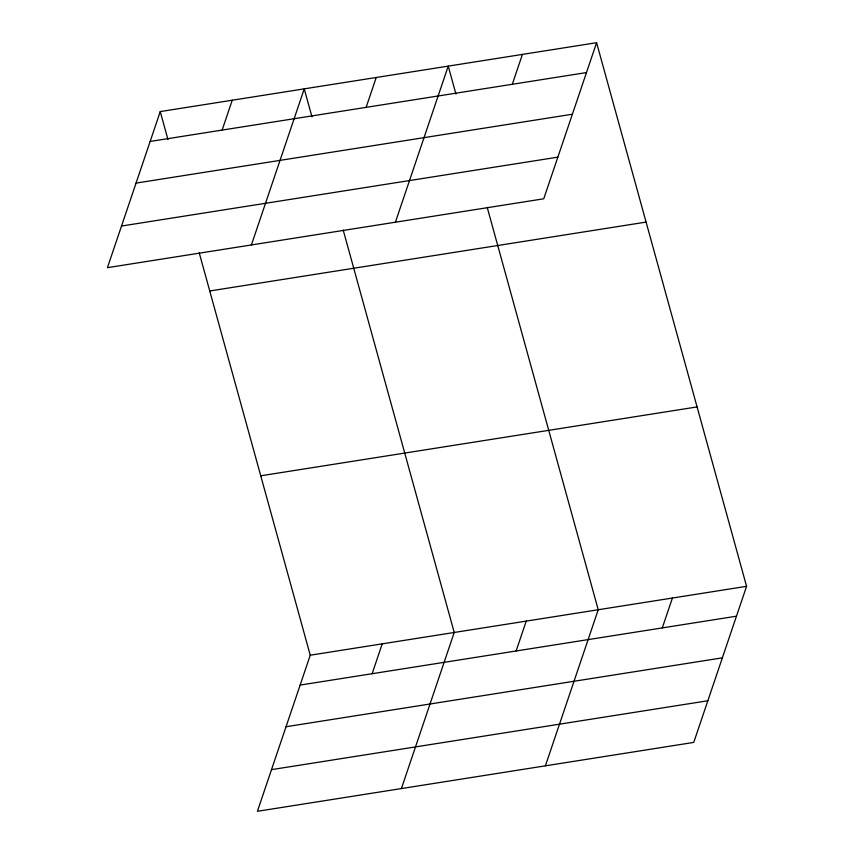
<?xml version="1.0" encoding="UTF-8"?>
<svg xmlns="http://www.w3.org/2000/svg" width="854" height="854" viewBox="0 0 854 854"><rect width="100%" height="100%" fill="white"/><g stroke="black" fill="none" stroke-linecap="round" stroke-linejoin="round"><path stroke-width="1.28" d="M160.253 111.586L107.423 267.676L543.752 198.79L596.594 42.7L160.253 111.586L167.982 139.576M222.136 130.096L232.245 100.217M251.407 244.949L304.248 88.859L311.966 116.849M366.131 107.358L376.24 77.49M395.402 222.211L448.233 66.121L455.961 94.111M199.217 252.816L310.248 655.21L257.406 811.3L693.747 742.414L746.577 586.324L596.594 42.7M512.304 84.279L522.413 54.41M372.13 673.71L382.24 643.841M401.401 788.573L454.232 632.472L343.212 230.078M516.115 650.983L526.235 621.104M545.396 765.835L598.227 609.745L487.207 207.351M662.288 627.904L672.408 598.035M150.144 141.454L586.484 72.569M136.042 183.108L572.383 114.222M121.514 226.032L557.854 157.147M209.753 290.979L646.083 222.093M260.748 475.806L697.088 406.92M310.248 655.21L746.577 586.324M300.128 685.079L736.468 616.193M286.037 726.733L722.367 657.847M271.508 769.646L707.849 700.76"/></g></svg>
